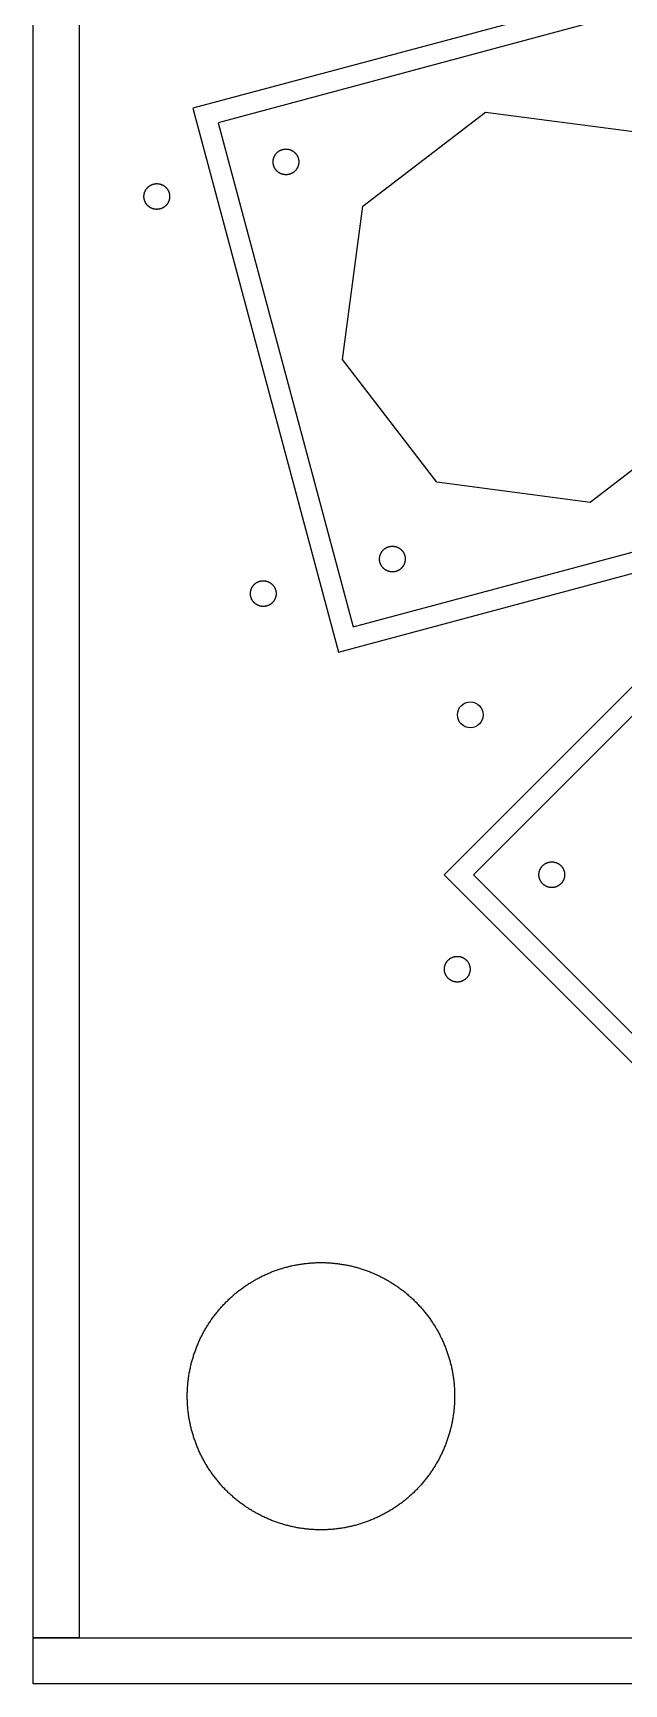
# Model space of a CAD drawing. Extents: x -16500 to 16500, y -16500 to 16500.
# Drawn here: x -16500 to -10753, y -16500 to -438 of the extents above; entities that cross this region are included whole.
import ezdxf

# ---------------------------------------------------------------- set-up
doc = ezdxf.new("R2010")
doc.units = 0
doc.header["$MEASUREMENT"] = 0
doc.layers.add('Top', color=1, linetype='Continuous')
doc.layers.add('Via', color=100, linetype='Continuous')

msp = doc.modelspace()

# ---------------------------------------------------------------- linework, layer by layer
at = {"layer": 'Top'}
msp.add_lwpolyline([(-16500, -16500), (-16500, -16050), (-16050, -16050), (16050, -16050), (16050, 16050), (-16050, 16050), (-16050, -16050), (-16500, -16050), (-16500, 16500), (16500, 16500), (16500, -16500)], close=True, dxfattribs=at)
at = {"layer": 'Top', "linetype": 'Continuous'}
for points in [[(-5291.342, 9164.874), (-8626.704, 12500.234), (-12500.234, 8626.703), (-9290.551, 5417.021), (-13700.786, 6354.445), (-14839.727, 996.153), (-10392.695, 50.907), (-14945.686, -1169.063), (-13527.876, -6460.405), (-9164.874, -5291.342), (-12500.235, -8626.702), (-8626.705, -12500.234), (-5417.021, -9290.551), (-6354.445, -13700.786), (-996.153, -14839.727), (-50.907, -10392.695)], [(-5040.676, 9002.117), (-5233.862, 8950.353), (-5417.146, 9007.834), (-8626.704, 12217.392), (-12217.392, 8626.703), (-9007.833, 5417.146), (-9106.927, 5173.522), (-13546.739, 6117.234), (-14602.515, 1150.2), (-10162.703, 206.489), (-10204.285, 10.859), (-10316.4, -135.705), (-14700.737, -1310.485), (-13386.454, -6215.456), (-9002.117, -5040.676), (-8950.353, -5233.862), (-9007.834, -5417.145), (-12217.392, -8626.702), (-8626.704, -12217.391), (-5417.146, -9007.834), (-5173.522, -9106.927), (-6117.234, -13546.739), (-1150.2, -14602.515), (-206.489, -10162.703)]]:
    msp.add_lwpolyline(points, dxfattribs=at)
at = {"layer": 'Top'}
msp.add_lwpolyline([(-9888.504, -4088.829), (-11082.272, -5004.839), (-12574.11, -4808.435), (-13490.12, -3614.667), (-13293.716, -2122.829), (-12099.948, -1206.819), (-10608.11, -1403.223)], dxfattribs=at)
at = {"layer": 'Via'}
for points in [[(-14040.063, -1816.614), (-14043.282, -1816.587), (-14046.499, -1816.476), (-14049.712, -1816.283), (-14052.919, -1816.007), (-14056.117, -1815.649), (-14059.306, -1815.208), (-14062.482, -1814.685), (-14065.643, -1814.081), (-14068.788, -1813.396), (-14071.915, -1812.629), (-14075.02, -1811.783), (-14078.103, -1810.857), (-14081.16, -1809.852), (-14084.191, -1808.768), (-14087.193, -1807.607), (-14090.164, -1806.369), (-14093.103, -1805.055), (-14096.006, -1803.665), (-14098.873, -1802.201), (-14101.701, -1800.664), (-14104.488, -1799.055), (-14107.233, -1797.374), (-14109.934, -1795.624), (-14112.589, -1793.804), (-14115.197, -1791.916), (-14117.755, -1789.962), (-14120.261, -1787.943), (-14122.715, -1785.86), (-14125.114, -1783.715), (-14127.458, -1781.508), (-14129.744, -1779.242), (-14131.97, -1776.918), (-14134.136, -1774.537), (-14136.24, -1772.101), (-14138.281, -1769.612), (-14140.257, -1767.071), (-14142.167, -1764.48), (-14144.009, -1761.84), (-14145.783, -1759.155), (-14147.487, -1756.424), (-14149.12, -1753.65), (-14150.681, -1750.836), (-14152.17, -1747.982), (-14153.584, -1745.09), (-14154.923, -1742.163), (-14156.187, -1739.203), (-14157.374, -1736.211), (-14158.484, -1733.19), (-14159.515, -1730.141), (-14160.467, -1727.066), (-14161.34, -1723.968), (-14162.133, -1720.848), (-14162.846, -1717.709), (-14163.477, -1714.553), (-14164.027, -1711.382), (-14164.495, -1708.197), (-14164.881, -1705.002), (-14165.184, -1701.797), (-14165.405, -1698.586), (-14165.543, -1695.37), (-14165.599, -1692.152), (-14165.571, -1688.933), (-14165.46, -1685.716), (-14165.267, -1682.503), (-14164.991, -1679.297), (-14164.633, -1676.098), (-14164.192, -1672.909), (-14163.67, -1669.733), (-14163.065, -1666.572), (-14162.38, -1663.427), (-14161.614, -1660.301), (-14160.767, -1657.195), (-14159.841, -1654.112), (-14158.836, -1651.055), (-14157.753, -1648.024), (-14156.591, -1645.022), (-14155.353, -1642.051), (-14154.039, -1639.113), (-14152.649, -1636.209), (-14151.186, -1633.342), (-14149.649, -1630.514), (-14148.039, -1627.727), (-14146.359, -1624.982), (-14144.608, -1622.281), (-14142.788, -1619.626), (-14140.901, -1617.018), (-14138.947, -1614.461), (-14136.928, -1611.954), (-14134.845, -1609.5), (-14132.699, -1607.101), (-14130.492, -1604.757), (-14128.226, -1602.472), (-14125.902, -1600.245), (-14123.521, -1598.079), (-14121.085, -1595.975), (-14118.596, -1593.934), (-14116.055, -1591.958), (-14113.464, -1590.049), (-14110.825, -1588.206), (-14108.139, -1586.432), (-14105.408, -1584.728), (-14102.635, -1583.095), (-14099.82, -1581.534), (-14096.966, -1580.045), (-14094.074, -1578.631), (-14091.148, -1577.292), (-14088.187, -1576.028), (-14085.195, -1574.841), (-14082.174, -1573.732), (-14079.125, -1572.7), (-14076.05, -1571.748), (-14072.952, -1570.875), (-14069.833, -1570.082), (-14066.694, -1569.369), (-14063.537, -1568.738), (-14060.366, -1568.188), (-14057.181, -1567.72), (-14053.986, -1567.334), (-14050.781, -1567.031), (-14047.57, -1566.81), (-14044.354, -1566.672), (-14041.136, -1566.617), (-14037.918, -1566.644), (-14034.701, -1566.755), (-14031.488, -1566.948), (-14028.281, -1567.224), (-14025.082, -1567.582), (-14021.894, -1568.023), (-14018.718, -1568.546), (-14015.556, -1569.15), (-14012.411, -1569.835), (-14009.285, -1570.601), (-14006.179, -1571.448), (-14003.097, -1572.374), (-14000.039, -1573.379), (-13997.008, -1574.463), (-13994.006, -1575.624), (-13991.035, -1576.862), (-13988.097, -1578.176), (-13985.193, -1579.566), (-13982.327, -1581.029), (-13979.499, -1582.567), (-13976.711, -1584.176), (-13973.966, -1585.857), (-13971.265, -1587.607), (-13968.61, -1589.427), (-13966.003, -1591.314), (-13963.445, -1593.268), (-13960.938, -1595.288), (-13958.484, -1597.371), (-13956.085, -1599.516), (-13953.742, -1601.723), (-13951.456, -1603.989), (-13949.229, -1606.313), (-13947.063, -1608.694), (-13944.959, -1611.13), (-13942.919, -1613.619), (-13940.943, -1616.16), (-13939.033, -1618.751), (-13937.191, -1621.391), (-13935.417, -1624.076), (-13933.713, -1626.807), (-13932.079, -1629.581), (-13930.518, -1632.395), (-13929.03, -1635.249), (-13927.615, -1638.141), (-13926.276, -1641.068), (-13925.012, -1644.028), (-13923.825, -1647.02), (-13922.716, -1650.041), (-13921.685, -1653.09), (-13920.732, -1656.165), (-13919.859, -1659.263), (-13919.066, -1662.383), (-13918.354, -1665.522), (-13917.722, -1668.678), (-13917.172, -1671.849), (-13916.704, -1675.034), (-13916.319, -1678.229), (-13916.015, -1681.434), (-13915.794, -1684.645), (-13915.656, -1687.861), (-13915.601, -1691.079), (-13915.629, -1694.298), (-13915.739, -1697.514), (-13915.932, -1700.727), (-13916.208, -1703.934), (-13916.567, -1707.133), (-13917.007, -1710.322), (-13917.53, -1713.498), (-13918.134, -1716.659), (-13918.82, -1719.804), (-13919.586, -1722.93), (-13920.432, -1726.036), (-13921.358, -1729.118), (-13922.363, -1732.176), (-13923.447, -1735.207), (-13924.608, -1738.209), (-13925.846, -1741.18), (-13927.161, -1744.118), (-13928.55, -1747.022), (-13930.014, -1749.888), (-13931.551, -1752.716), (-13933.16, -1755.504), (-13934.841, -1758.249), (-13936.592, -1760.95), (-13938.411, -1763.605), (-13940.299, -1766.212), (-13942.253, -1768.77), (-13944.272, -1771.277), (-13946.355, -1773.731), (-13948.501, -1776.13), (-13950.707, -1778.473), (-13952.973, -1780.759), (-13955.298, -1782.986), (-13957.679, -1785.152), (-13960.114, -1787.256), (-13962.604, -1789.297), (-13965.145, -1791.272), (-13967.736, -1793.182), (-13970.375, -1795.025), (-13973.061, -1796.798), (-13975.791, -1798.503), (-13978.565, -1800.136), (-13981.38, -1801.697), (-13984.234, -1803.185), (-13987.125, -1804.6), (-13990.052, -1805.939), (-13993.012, -1807.203), (-13996.004, -1808.39), (-13999.026, -1809.499), (-14002.075, -1810.531), (-14005.149, -1811.483), (-14008.247, -1812.356), (-14011.367, -1813.149), (-14014.506, -1813.862), (-14017.662, -1814.493), (-14020.834, -1815.043), (-14024.018, -1815.511), (-14027.214, -1815.897), (-14030.418, -1816.2), (-14033.629, -1816.421), (-14036.845, -1816.559)], [(-15295.767, -2153.079), (-15298.985, -2153.051), (-15302.202, -2152.941), (-15305.415, -2152.748), (-15308.622, -2152.472), (-15311.821, -2152.113), (-15315.009, -2151.673), (-15318.185, -2151.15), (-15321.347, -2150.546), (-15324.492, -2149.86), (-15327.618, -2149.094), (-15330.724, -2148.248), (-15333.806, -2147.322), (-15336.864, -2146.317), (-15339.895, -2145.233), (-15342.897, -2144.072), (-15345.868, -2142.834), (-15348.806, -2141.519), (-15351.71, -2140.13), (-15354.576, -2138.666), (-15357.404, -2137.129), (-15360.192, -2135.52), (-15362.937, -2133.839), (-15365.638, -2132.088), (-15368.293, -2130.269), (-15370.9, -2128.381), (-15373.458, -2126.427), (-15375.965, -2124.408), (-15378.419, -2122.325), (-15380.818, -2120.179), (-15383.161, -2117.973), (-15385.447, -2115.707), (-15387.674, -2113.382), (-15389.84, -2111.001), (-15391.944, -2108.566), (-15393.984, -2106.076), (-15395.96, -2103.535), (-15397.87, -2100.944), (-15399.713, -2098.305), (-15401.486, -2095.619), (-15403.19, -2092.889), (-15404.824, -2090.115), (-15406.385, -2087.3), (-15407.873, -2084.446), (-15409.288, -2081.555), (-15410.627, -2078.628), (-15411.891, -2075.668), (-15413.078, -2072.676), (-15414.187, -2069.654), (-15415.218, -2066.605), (-15416.171, -2063.531), (-15417.044, -2060.433), (-15417.837, -2057.313), (-15418.549, -2054.174), (-15419.181, -2051.018), (-15419.731, -2047.846), (-15420.199, -2044.662), (-15420.584, -2041.466), (-15420.888, -2038.262), (-15421.109, -2035.051), (-15421.247, -2031.835), (-15421.302, -2028.617), (-15421.275, -2025.398), (-15421.164, -2022.181), (-15420.971, -2018.968), (-15420.695, -2015.761), (-15420.336, -2012.563), (-15419.896, -2009.374), (-15419.373, -2006.198), (-15418.769, -2003.037), (-15418.083, -1999.892), (-15417.317, -1996.765), (-15416.471, -1993.66), (-15415.545, -1990.577), (-15414.54, -1987.519), (-15413.456, -1984.489), (-15412.295, -1981.487), (-15411.057, -1978.515), (-15409.742, -1975.577), (-15408.353, -1972.674), (-15406.889, -1969.807), (-15405.352, -1966.979), (-15403.743, -1964.192), (-15402.062, -1961.446), (-15400.311, -1958.745), (-15398.492, -1956.09), (-15396.604, -1953.483), (-15394.65, -1950.925), (-15392.631, -1948.419), (-15390.548, -1945.965), (-15388.403, -1943.566), (-15386.196, -1941.222), (-15383.93, -1938.936), (-15381.605, -1936.71), (-15379.225, -1934.544), (-15376.789, -1932.44), (-15374.299, -1930.399), (-15371.759, -1928.423), (-15369.168, -1926.513), (-15366.528, -1924.671), (-15363.842, -1922.897), (-15361.112, -1921.193), (-15358.338, -1919.56), (-15355.523, -1917.998), (-15352.669, -1916.51), (-15349.778, -1915.096), (-15346.851, -1913.756), (-15343.891, -1912.493), (-15340.899, -1911.306), (-15337.877, -1910.196), (-15334.828, -1909.165), (-15331.754, -1908.213), (-15328.656, -1907.339), (-15325.536, -1906.546), (-15322.397, -1905.834), (-15319.241, -1905.203), (-15316.07, -1904.653), (-15312.885, -1904.185), (-15309.689, -1903.799), (-15306.485, -1903.496), (-15303.274, -1903.275), (-15300.058, -1903.137), (-15296.84, -1903.081), (-15293.621, -1903.109), (-15290.404, -1903.219), (-15287.191, -1903.413), (-15283.984, -1903.689), (-15280.786, -1904.047), (-15277.597, -1904.488), (-15274.421, -1905.01), (-15271.26, -1905.615), (-15268.115, -1906.3), (-15264.989, -1907.066), (-15261.883, -1907.913), (-15258.8, -1908.839), (-15255.743, -1909.844), (-15252.712, -1910.927), (-15249.71, -1912.089), (-15246.739, -1913.327), (-15243.8, -1914.641), (-15240.897, -1916.03), (-15238.03, -1917.494), (-15235.202, -1919.031), (-15232.415, -1920.641), (-15229.67, -1922.321), (-15226.969, -1924.072), (-15224.314, -1925.892), (-15221.706, -1927.779), (-15219.149, -1929.733), (-15216.642, -1931.752), (-15214.188, -1933.835), (-15211.789, -1935.981), (-15209.445, -1938.188), (-15207.16, -1940.454), (-15204.933, -1942.778), (-15202.767, -1945.159), (-15200.663, -1947.595), (-15198.622, -1950.084), (-15196.646, -1952.625), (-15194.737, -1955.216), (-15192.894, -1957.855), (-15191.12, -1960.541), (-15189.416, -1963.272), (-15187.783, -1966.045), (-15186.222, -1968.86), (-15184.733, -1971.714), (-15183.319, -1974.606), (-15181.98, -1977.532), (-15180.716, -1980.493), (-15179.529, -1983.485), (-15178.42, -1986.506), (-15177.388, -1989.555), (-15176.436, -1992.63), (-15175.563, -1995.728), (-15174.77, -1998.847), (-15174.057, -2001.986), (-15173.426, -2005.143), (-15172.876, -2008.314), (-15172.408, -2011.499), (-15172.022, -2014.694), (-15171.719, -2017.898), (-15171.498, -2021.11), (-15171.36, -2024.325), (-15171.304, -2027.544), (-15171.332, -2030.762), (-15171.443, -2033.979), (-15171.636, -2037.192), (-15171.912, -2040.399), (-15172.27, -2043.598), (-15172.711, -2046.786), (-15173.234, -2049.962), (-15173.838, -2053.124), (-15174.523, -2056.269), (-15175.289, -2059.395), (-15176.136, -2062.5), (-15177.062, -2065.583), (-15178.067, -2068.641), (-15179.151, -2071.672), (-15180.312, -2074.674), (-15181.55, -2077.645), (-15182.864, -2080.583), (-15184.254, -2083.487), (-15185.717, -2086.353), (-15187.254, -2089.181), (-15188.864, -2091.969), (-15190.544, -2094.714), (-15192.295, -2097.415), (-15194.115, -2100.07), (-15196.002, -2102.677), (-15197.956, -2105.235), (-15199.975, -2107.742), (-15202.059, -2110.195), (-15204.204, -2112.595), (-15206.411, -2114.938), (-15208.677, -2117.224), (-15211.001, -2119.451), (-15213.382, -2121.617), (-15215.818, -2123.721), (-15218.307, -2125.761), (-15220.848, -2127.737), (-15223.439, -2129.647), (-15226.078, -2131.489), (-15228.764, -2133.263), (-15231.495, -2134.967), (-15234.268, -2136.601), (-15237.083, -2138.162), (-15239.937, -2139.65), (-15242.829, -2141.065), (-15245.755, -2142.404), (-15248.716, -2143.668), (-15251.708, -2144.854), (-15254.729, -2145.964), (-15257.778, -2146.995), (-15260.853, -2147.948), (-15263.951, -2148.821), (-15267.07, -2149.614), (-15270.209, -2150.326), (-15273.366, -2150.958), (-15276.537, -2151.507), (-15279.722, -2151.976), (-15282.917, -2152.361), (-15286.122, -2152.665), (-15289.333, -2152.886), (-15292.549, -2153.024)], [(-13004.787, -5680.318), (-13008.006, -5680.29), (-13011.223, -5680.179), (-13014.436, -5679.986), (-13017.642, -5679.71), (-13020.841, -5679.352), (-13024.03, -5678.911), (-13027.206, -5678.389), (-13030.367, -5677.784), (-13033.512, -5677.099), (-13036.638, -5676.333), (-13039.744, -5675.486), (-13042.827, -5674.56), (-13045.884, -5673.555), (-13048.915, -5672.472), (-13051.917, -5671.31), (-13054.888, -5670.072), (-13057.826, -5668.758), (-13060.73, -5667.368), (-13063.597, -5665.905), (-13066.425, -5664.368), (-13069.212, -5662.758), (-13071.957, -5661.078), (-13074.658, -5659.327), (-13077.313, -5657.507), (-13079.921, -5655.62), (-13082.478, -5653.666), (-13084.985, -5651.647), (-13087.439, -5649.564), (-13089.838, -5647.418), (-13092.182, -5645.211), (-13094.467, -5642.945), (-13096.694, -5640.621), (-13098.86, -5638.24), (-13100.964, -5635.804), (-13103.005, -5633.315), (-13104.981, -5630.774), (-13106.89, -5628.183), (-13108.733, -5625.544), (-13110.507, -5622.858), (-13112.211, -5620.127), (-13113.844, -5617.354), (-13115.405, -5614.539), (-13116.894, -5611.685), (-13118.308, -5608.793), (-13119.647, -5605.867), (-13120.911, -5602.906), (-13122.098, -5599.914), (-13123.207, -5596.893), (-13124.239, -5593.844), (-13125.191, -5590.769), (-13126.064, -5587.671), (-13126.857, -5584.552), (-13127.57, -5581.413), (-13128.201, -5578.256), (-13128.751, -5575.085), (-13129.219, -5571.9), (-13129.605, -5568.705), (-13129.908, -5565.5), (-13130.129, -5562.289), (-13130.267, -5559.073), (-13130.322, -5555.855), (-13130.295, -5552.637), (-13130.184, -5549.42), (-13129.991, -5546.207), (-13129.715, -5543), (-13129.357, -5539.801), (-13128.916, -5536.613), (-13128.393, -5533.437), (-13127.789, -5530.275), (-13127.104, -5527.13), (-13126.338, -5524.004), (-13125.491, -5520.898), (-13124.565, -5517.816), (-13123.56, -5514.758), (-13122.476, -5511.727), (-13121.315, -5508.725), (-13120.077, -5505.754), (-13118.763, -5502.816), (-13117.373, -5499.912), (-13115.91, -5497.046), (-13114.372, -5494.218), (-13112.763, -5491.43), (-13111.082, -5488.685), (-13109.332, -5485.984), (-13107.512, -5483.329), (-13105.625, -5480.722), (-13103.671, -5478.164), (-13101.651, -5475.657), (-13099.568, -5473.203), (-13097.423, -5470.804), (-13095.216, -5468.461), (-13092.95, -5466.175), (-13090.626, -5463.948), (-13088.245, -5461.782), (-13085.809, -5459.678), (-13083.32, -5457.638), (-13080.779, -5455.662), (-13078.188, -5453.752), (-13075.548, -5451.91), (-13072.863, -5450.136), (-13070.132, -5448.432), (-13067.358, -5446.798), (-13064.544, -5445.237), (-13061.69, -5443.749), (-13058.798, -5442.334), (-13055.871, -5440.995), (-13052.911, -5439.731), (-13049.919, -5438.544), (-13046.898, -5437.435), (-13043.849, -5436.404), (-13040.774, -5435.451), (-13037.676, -5434.578), (-13034.556, -5433.785), (-13031.417, -5433.073), (-13028.261, -5432.441), (-13025.09, -5431.891), (-13021.905, -5431.423), (-13018.71, -5431.038), (-13015.505, -5430.734), (-13012.294, -5430.513), (-13009.078, -5430.375), (-13005.86, -5430.32), (-13002.641, -5430.348), (-12999.425, -5430.458), (-12996.212, -5430.651), (-12993.005, -5430.927), (-12989.806, -5431.286), (-12986.617, -5431.726), (-12983.441, -5432.249), (-12980.28, -5432.853), (-12977.135, -5433.539), (-12974.009, -5434.305), (-12970.903, -5435.151), (-12967.821, -5436.077), (-12964.763, -5437.082), (-12961.732, -5438.166), (-12958.73, -5439.327), (-12955.759, -5440.565), (-12952.821, -5441.88), (-12949.917, -5443.269), (-12947.051, -5444.733), (-12944.223, -5446.27), (-12941.435, -5447.879), (-12938.69, -5449.56), (-12935.989, -5451.311), (-12933.334, -5453.13), (-12930.727, -5455.018), (-12928.169, -5456.972), (-12925.662, -5458.991), (-12923.208, -5461.074), (-12920.809, -5463.22), (-12918.466, -5465.426), (-12916.18, -5467.692), (-12913.953, -5470.017), (-12911.787, -5472.398), (-12909.683, -5474.833), (-12907.642, -5477.323), (-12905.667, -5479.864), (-12903.757, -5482.455), (-12901.914, -5485.094), (-12900.141, -5487.78), (-12898.436, -5490.51), (-12896.803, -5493.284), (-12895.242, -5496.099), (-12893.754, -5498.953), (-12892.339, -5501.844), (-12891, -5504.771), (-12889.736, -5507.731), (-12888.549, -5510.723), (-12887.44, -5513.745), (-12886.408, -5516.794), (-12885.456, -5519.868), (-12884.583, -5522.966), (-12883.79, -5526.086), (-12883.077, -5529.225), (-12882.446, -5532.381), (-12881.896, -5535.553), (-12881.428, -5538.737), (-12881.042, -5541.933), (-12880.739, -5545.137), (-12880.518, -5548.348), (-12880.38, -5551.564), (-12880.325, -5554.782), (-12880.352, -5558.001), (-12880.463, -5561.218), (-12880.656, -5564.431), (-12880.932, -5567.638), (-12881.29, -5570.836), (-12881.731, -5574.025), (-12882.254, -5577.201), (-12882.858, -5580.362), (-12883.543, -5583.507), (-12884.31, -5586.634), (-12885.156, -5589.739), (-12886.082, -5592.822), (-12887.087, -5595.879), (-12888.171, -5598.91), (-12889.332, -5601.912), (-12890.57, -5604.883), (-12891.884, -5607.822), (-12893.274, -5610.725), (-12894.738, -5613.592), (-12896.275, -5616.42), (-12897.884, -5619.207), (-12899.565, -5621.952), (-12901.315, -5624.653), (-12903.135, -5627.308), (-12905.023, -5629.916), (-12906.977, -5632.474), (-12908.996, -5634.98), (-12911.079, -5637.434), (-12913.224, -5639.833), (-12915.431, -5642.177), (-12917.697, -5644.463), (-12920.021, -5646.689), (-12922.402, -5648.855), (-12924.838, -5650.959), (-12927.327, -5653), (-12929.868, -5654.976), (-12932.459, -5656.886), (-12935.099, -5658.728), (-12937.784, -5660.502), (-12940.515, -5662.206), (-12943.289, -5663.839), (-12946.103, -5665.4), (-12948.957, -5666.889), (-12951.849, -5668.303), (-12954.776, -5669.642), (-12957.736, -5670.906), (-12960.728, -5672.093), (-12963.749, -5673.203), (-12966.798, -5674.234), (-12969.873, -5675.186), (-12972.971, -5676.059), (-12976.091, -5676.852), (-12979.23, -5677.565), (-12982.386, -5678.196), (-12985.557, -5678.746), (-12988.742, -5679.214), (-12991.937, -5679.6), (-12995.142, -5679.903), (-12998.353, -5680.124), (-13001.569, -5680.262)], [(-14260.491, -6016.782), (-14263.709, -6016.755), (-14266.926, -6016.644), (-14270.139, -6016.451), (-14273.346, -6016.175), (-14276.545, -6015.817), (-14279.733, -6015.376), (-14282.909, -6014.853), (-14286.071, -6014.249), (-14289.216, -6013.564), (-14292.342, -6012.797), (-14295.447, -6011.951), (-14298.53, -6011.025), (-14301.588, -6010.02), (-14304.619, -6008.936), (-14307.621, -6007.775), (-14310.592, -6006.537), (-14313.53, -6005.223), (-14316.433, -6003.833), (-14319.3, -6002.369), (-14322.128, -6000.832), (-14324.916, -5999.223), (-14327.661, -5997.542), (-14330.362, -5995.792), (-14333.017, -5993.972), (-14335.624, -5992.084), (-14338.182, -5990.131), (-14340.689, -5988.111), (-14343.142, -5986.028), (-14345.542, -5983.883), (-14347.885, -5981.676), (-14350.171, -5979.41), (-14352.398, -5977.086), (-14354.564, -5974.705), (-14356.668, -5972.269), (-14358.708, -5969.78), (-14360.684, -5967.239), (-14362.594, -5964.648), (-14364.436, -5962.008), (-14366.21, -5959.323), (-14367.914, -5956.592), (-14369.548, -5953.818), (-14371.109, -5951.004), (-14372.597, -5948.15), (-14374.011, -5945.258), (-14375.351, -5942.331), (-14376.614, -5939.371), (-14377.801, -5936.379), (-14378.911, -5933.358), (-14379.942, -5930.309), (-14380.895, -5927.234), (-14381.768, -5924.136), (-14382.561, -5921.016), (-14383.273, -5917.877), (-14383.905, -5914.721), (-14384.454, -5911.55), (-14384.922, -5908.365), (-14385.308, -5905.17), (-14385.612, -5901.965), (-14385.833, -5898.754), (-14385.971, -5895.538), (-14386.026, -5892.32), (-14385.998, -5889.101), (-14385.888, -5885.884), (-14385.695, -5882.672), (-14385.419, -5879.465), (-14385.06, -5876.266), (-14384.62, -5873.077), (-14384.097, -5869.901), (-14383.493, -5866.74), (-14382.807, -5863.595), (-14382.041, -5860.469), (-14381.195, -5857.363), (-14380.269, -5854.281), (-14379.263, -5851.223), (-14378.18, -5848.192), (-14377.019, -5845.19), (-14375.781, -5842.219), (-14374.466, -5839.281), (-14373.077, -5836.377), (-14371.613, -5833.51), (-14370.076, -5830.682), (-14368.467, -5827.895), (-14366.786, -5825.15), (-14365.035, -5822.449), (-14363.216, -5819.794), (-14361.328, -5817.186), (-14359.374, -5814.629), (-14357.355, -5812.122), (-14355.272, -5809.668), (-14353.126, -5807.269), (-14350.92, -5804.925), (-14348.654, -5802.64), (-14346.329, -5800.413), (-14343.948, -5798.247), (-14341.512, -5796.143), (-14339.023, -5794.102), (-14336.482, -5792.127), (-14333.891, -5790.217), (-14331.252, -5788.374), (-14328.566, -5786.6), (-14325.836, -5784.896), (-14323.062, -5783.263), (-14320.247, -5781.702), (-14317.393, -5780.213), (-14314.502, -5778.799), (-14311.575, -5777.46), (-14308.615, -5776.196), (-14305.623, -5775.009), (-14302.601, -5773.9), (-14299.552, -5772.868), (-14296.478, -5771.916), (-14293.38, -5771.043), (-14290.26, -5770.25), (-14287.121, -5769.537), (-14283.965, -5768.906), (-14280.793, -5768.356), (-14277.609, -5767.888), (-14274.413, -5767.502), (-14271.209, -5767.199), (-14267.998, -5766.978), (-14264.782, -5766.84), (-14261.564, -5766.785), (-14258.345, -5766.812), (-14255.128, -5766.923), (-14251.915, -5767.116), (-14248.708, -5767.392), (-14245.51, -5767.75), (-14242.321, -5768.191), (-14239.145, -5768.714), (-14235.983, -5769.318), (-14232.839, -5770.003), (-14229.712, -5770.77), (-14226.607, -5771.616), (-14223.524, -5772.542), (-14220.466, -5773.547), (-14217.436, -5774.631), (-14214.434, -5775.792), (-14211.462, -5777.03), (-14208.524, -5778.344), (-14205.621, -5779.734), (-14202.754, -5781.198), (-14199.926, -5782.735), (-14197.139, -5784.344), (-14194.393, -5786.025), (-14191.692, -5787.775), (-14189.037, -5789.595), (-14186.43, -5791.483), (-14183.872, -5793.436), (-14181.366, -5795.456), (-14178.912, -5797.539), (-14176.512, -5799.684), (-14174.169, -5801.891), (-14171.883, -5804.157), (-14169.657, -5806.481), (-14167.491, -5808.862), (-14165.387, -5811.298), (-14163.346, -5813.787), (-14161.37, -5816.328), (-14159.46, -5818.919), (-14157.618, -5821.559), (-14155.844, -5824.244), (-14154.14, -5826.975), (-14152.507, -5829.749), (-14150.945, -5832.563), (-14149.457, -5835.417), (-14148.043, -5838.309), (-14146.703, -5841.236), (-14145.44, -5844.196), (-14144.253, -5847.188), (-14143.143, -5850.209), (-14142.112, -5853.258), (-14141.159, -5856.333), (-14140.286, -5859.431), (-14139.493, -5862.551), (-14138.781, -5865.69), (-14138.15, -5868.846), (-14137.6, -5872.017), (-14137.132, -5875.202), (-14136.746, -5878.397), (-14136.442, -5881.602), (-14136.222, -5884.813), (-14136.084, -5888.029), (-14136.028, -5891.247), (-14136.056, -5894.466), (-14136.166, -5897.683), (-14136.36, -5900.895), (-14136.636, -5904.102), (-14136.994, -5907.301), (-14137.435, -5910.49), (-14137.957, -5913.666), (-14138.562, -5916.827), (-14139.247, -5919.972), (-14140.013, -5923.098), (-14140.86, -5926.204), (-14141.786, -5929.286), (-14142.791, -5932.344), (-14143.874, -5935.375), (-14145.036, -5938.377), (-14146.274, -5941.348), (-14147.588, -5944.286), (-14148.977, -5947.19), (-14150.441, -5950.057), (-14151.978, -5952.885), (-14153.588, -5955.672), (-14155.268, -5958.417), (-14157.019, -5961.118), (-14158.839, -5963.773), (-14160.726, -5966.381), (-14162.68, -5968.938), (-14164.699, -5971.445), (-14166.782, -5973.899), (-14168.928, -5976.298), (-14171.135, -5978.642), (-14173.401, -5980.927), (-14175.725, -5983.154), (-14178.106, -5985.32), (-14180.542, -5987.424), (-14183.031, -5989.465), (-14185.572, -5991.44), (-14188.163, -5993.35), (-14190.802, -5995.193), (-14193.488, -5996.967), (-14196.219, -5998.671), (-14198.992, -6000.304), (-14201.807, -6001.865), (-14204.661, -6003.354), (-14207.552, -6004.768), (-14210.479, -6006.107), (-14213.44, -6007.371), (-14216.432, -6008.558), (-14219.453, -6009.667), (-14222.502, -6010.699), (-14225.577, -6011.651), (-14228.675, -6012.524), (-14231.794, -6013.317), (-14234.933, -6014.03), (-14238.089, -6014.661), (-14241.261, -6015.211), (-14244.445, -6015.679), (-14247.641, -6016.065), (-14250.845, -6016.368), (-14254.057, -6016.589), (-14257.272, -6016.727)], [(-11456.74, -8751.693), (-11459.957, -8751.61), (-11463.172, -8751.444), (-11466.381, -8751.196), (-11469.583, -8750.865), (-11472.775, -8750.451), (-11475.955, -8749.956), (-11479.122, -8749.379), (-11482.272, -8748.721), (-11485.405, -8747.981), (-11488.518, -8747.162), (-11491.608, -8746.262), (-11494.674, -8745.283), (-11497.715, -8744.226), (-11500.726, -8743.09), (-11503.708, -8741.878), (-11506.657, -8740.589), (-11509.573, -8739.224), (-11512.452, -8737.785), (-11515.293, -8736.272), (-11518.094, -8734.687), (-11520.854, -8733.03), (-11523.57, -8731.302), (-11526.24, -8729.506), (-11528.863, -8727.641), (-11531.438, -8725.709), (-11533.962, -8723.711), (-11536.433, -8721.649), (-11538.851, -8719.524), (-11541.213, -8717.338), (-11543.518, -8715.091), (-11545.765, -8712.786), (-11547.951, -8710.424), (-11550.076, -8708.006), (-11552.138, -8705.535), (-11554.136, -8703.011), (-11556.068, -8700.436), (-11557.933, -8697.813), (-11559.73, -8695.142), (-11561.457, -8692.427), (-11563.114, -8689.667), (-11564.699, -8686.866), (-11566.212, -8684.025), (-11567.651, -8681.146), (-11569.016, -8678.23), (-11570.305, -8675.281), (-11571.517, -8672.299), (-11572.653, -8669.287), (-11573.71, -8666.247), (-11574.689, -8663.181), (-11575.589, -8660.091), (-11576.408, -8656.978), (-11577.148, -8653.845), (-11577.806, -8650.695), (-11578.383, -8647.528), (-11578.879, -8644.348), (-11579.292, -8641.155), (-11579.623, -8637.954), (-11579.871, -8634.745), (-11580.037, -8631.53), (-11580.12, -8628.312), (-11580.12, -8625.094), (-11580.037, -8621.876), (-11579.871, -8618.661), (-11579.623, -8615.452), (-11579.292, -8612.251), (-11578.879, -8609.058), (-11578.383, -8605.878), (-11577.806, -8602.711), (-11577.148, -8599.561), (-11576.408, -8596.428), (-11575.589, -8593.315), (-11574.689, -8590.225), (-11573.71, -8587.159), (-11572.653, -8584.119), (-11571.517, -8581.107), (-11570.305, -8578.125), (-11569.016, -8575.176), (-11567.651, -8572.26), (-11566.212, -8569.381), (-11564.699, -8566.54), (-11563.114, -8563.739), (-11561.457, -8560.979), (-11559.73, -8558.264), (-11557.933, -8555.593), (-11556.068, -8552.97), (-11554.136, -8550.395), (-11552.138, -8547.871), (-11550.076, -8545.4), (-11547.951, -8542.982), (-11545.765, -8540.62), (-11543.518, -8538.315), (-11541.213, -8536.068), (-11538.851, -8533.882), (-11536.433, -8531.757), (-11533.962, -8529.695), (-11531.438, -8527.697), (-11528.863, -8525.765), (-11526.24, -8523.9), (-11523.57, -8522.104), (-11520.854, -8520.376), (-11518.094, -8518.719), (-11515.293, -8517.134), (-11512.452, -8515.621), (-11509.573, -8514.182), (-11506.657, -8512.817), (-11503.708, -8511.528), (-11500.726, -8510.316), (-11497.715, -8509.18), (-11494.674, -8508.123), (-11491.608, -8507.144), (-11488.518, -8506.244), (-11485.405, -8505.425), (-11482.272, -8504.685), (-11479.122, -8504.027), (-11475.955, -8503.45), (-11472.775, -8502.955), (-11469.583, -8502.541), (-11466.381, -8502.21), (-11463.172, -8501.962), (-11459.957, -8501.796), (-11456.74, -8501.713), (-11453.521, -8501.713), (-11450.303, -8501.796), (-11447.089, -8501.962), (-11443.879, -8502.21), (-11440.678, -8502.541), (-11437.486, -8502.955), (-11434.305, -8503.45), (-11431.139, -8504.027), (-11427.988, -8504.685), (-11424.855, -8505.425), (-11421.743, -8506.244), (-11418.652, -8507.144), (-11415.586, -8508.123), (-11412.546, -8509.18), (-11409.534, -8510.316), (-11406.552, -8511.528), (-11403.603, -8512.817), (-11400.688, -8514.182), (-11397.808, -8515.621), (-11394.967, -8517.134), (-11392.166, -8518.719), (-11389.407, -8520.376), (-11386.691, -8522.104), (-11384.02, -8523.9), (-11381.397, -8525.765), (-11378.822, -8527.697), (-11376.298, -8529.695), (-11373.827, -8531.757), (-11371.409, -8533.882), (-11369.047, -8536.068), (-11366.742, -8538.315), (-11364.495, -8540.62), (-11362.309, -8542.982), (-11360.184, -8545.4), (-11358.122, -8547.871), (-11356.124, -8550.395), (-11354.193, -8552.97), (-11352.328, -8555.593), (-11350.531, -8558.264), (-11348.803, -8560.979), (-11347.146, -8563.739), (-11345.561, -8566.54), (-11344.048, -8569.381), (-11342.609, -8572.26), (-11341.244, -8575.176), (-11339.956, -8578.125), (-11338.743, -8581.107), (-11337.608, -8584.119), (-11336.55, -8587.159), (-11335.571, -8590.225), (-11334.672, -8593.315), (-11333.852, -8596.428), (-11333.113, -8599.561), (-11332.454, -8602.711), (-11331.877, -8605.878), (-11331.382, -8609.058), (-11330.968, -8612.251), (-11330.637, -8615.452), (-11330.389, -8618.661), (-11330.223, -8621.876), (-11330.14, -8625.094), (-11330.14, -8628.312), (-11330.223, -8631.53), (-11330.389, -8634.745), (-11330.637, -8637.954), (-11330.968, -8641.155), (-11331.382, -8644.348), (-11331.877, -8647.528), (-11332.454, -8650.695), (-11333.113, -8653.845), (-11333.852, -8656.978), (-11334.672, -8660.091), (-11335.571, -8663.181), (-11336.55, -8666.247), (-11337.608, -8669.287), (-11338.743, -8672.299), (-11339.956, -8675.281), (-11341.244, -8678.23), (-11342.609, -8681.146), (-11344.048, -8684.025), (-11345.561, -8686.866), (-11347.146, -8689.667), (-11348.803, -8692.427), (-11350.531, -8695.142), (-11352.328, -8697.813), (-11354.193, -8700.436), (-11356.124, -8703.011), (-11358.122, -8705.535), (-11360.184, -8708.006), (-11362.309, -8710.424), (-11364.495, -8712.786), (-11366.742, -8715.091), (-11369.047, -8717.338), (-11371.409, -8719.524), (-11373.827, -8721.649), (-11376.298, -8723.711), (-11378.822, -8725.709), (-11381.397, -8727.641), (-11384.02, -8729.506), (-11386.691, -8731.302), (-11389.407, -8733.03), (-11392.166, -8734.687), (-11394.967, -8736.272), (-11397.808, -8737.785), (-11400.688, -8739.224), (-11403.603, -8740.589), (-11406.552, -8741.878), (-11409.534, -8743.09), (-11412.546, -8744.226), (-11415.586, -8745.283), (-11418.652, -8746.262), (-11421.743, -8747.162), (-11424.855, -8747.981), (-11427.988, -8748.721), (-11431.139, -8749.379), (-11434.305, -8749.956), (-11437.486, -8750.451), (-11440.678, -8750.865), (-11443.879, -8751.196), (-11447.089, -8751.444), (-11450.303, -8751.61), (-11453.521, -8751.693)], [(-12375.978, -9670.931), (-12379.196, -9670.849), (-12382.41, -9670.683), (-12385.62, -9670.434), (-12388.821, -9670.104), (-12392.013, -9669.69), (-12395.194, -9669.195), (-12398.36, -9668.618), (-12401.511, -9667.959), (-12404.644, -9667.22), (-12407.757, -9666.4), (-12410.847, -9665.501), (-12413.913, -9664.522), (-12416.953, -9663.464), (-12419.965, -9662.329), (-12422.947, -9661.116), (-12425.896, -9659.827), (-12428.811, -9658.463), (-12431.691, -9657.024), (-12434.532, -9655.511), (-12437.333, -9653.926), (-12440.092, -9652.269), (-12442.808, -9650.541), (-12445.479, -9648.744), (-12448.102, -9646.879), (-12450.677, -9644.947), (-12453.201, -9642.95), (-12455.672, -9640.888), (-12458.09, -9638.763), (-12460.452, -9636.577), (-12462.757, -9634.33), (-12465.004, -9632.025), (-12467.19, -9629.663), (-12469.315, -9627.245), (-12471.377, -9624.774), (-12473.375, -9622.25), (-12475.307, -9619.675), (-12477.172, -9617.052), (-12478.968, -9614.381), (-12480.696, -9611.665), (-12482.353, -9608.906), (-12483.938, -9606.105), (-12485.451, -9603.263), (-12486.89, -9600.384), (-12488.255, -9597.469), (-12489.544, -9594.52), (-12490.756, -9591.538), (-12491.892, -9588.526), (-12492.949, -9585.486), (-12493.928, -9582.42), (-12494.828, -9579.329), (-12495.647, -9576.217), (-12496.387, -9573.084), (-12497.045, -9569.933), (-12497.622, -9566.767), (-12498.117, -9563.586), (-12498.531, -9560.394), (-12498.862, -9557.193), (-12499.11, -9553.983), (-12499.276, -9550.769), (-12499.359, -9547.551), (-12499.359, -9544.332), (-12499.276, -9541.115), (-12499.11, -9537.9), (-12498.862, -9534.691), (-12498.531, -9531.489), (-12498.117, -9528.297), (-12497.622, -9525.117), (-12497.045, -9521.95), (-12496.387, -9518.8), (-12495.647, -9515.667), (-12494.828, -9512.554), (-12493.928, -9509.464), (-12492.949, -9506.397), (-12491.892, -9503.357), (-12490.756, -9500.346), (-12489.544, -9497.364), (-12488.255, -9494.415), (-12486.89, -9491.499), (-12485.451, -9488.62), (-12483.938, -9485.779), (-12482.353, -9482.978), (-12480.696, -9480.218), (-12478.968, -9477.502), (-12477.172, -9474.832), (-12475.307, -9472.208), (-12473.375, -9469.634), (-12471.377, -9467.11), (-12469.315, -9464.638), (-12467.19, -9462.221), (-12465.004, -9459.859), (-12462.757, -9457.553), (-12460.452, -9455.307), (-12458.09, -9453.121), (-12455.672, -9450.996), (-12453.201, -9448.934), (-12450.677, -9446.936), (-12448.102, -9445.004), (-12445.479, -9443.139), (-12442.808, -9441.342), (-12440.092, -9439.615), (-12437.333, -9437.958), (-12434.532, -9436.372), (-12431.691, -9434.86), (-12428.811, -9433.421), (-12425.896, -9432.056), (-12422.947, -9430.767), (-12419.965, -9429.555), (-12416.953, -9428.419), (-12413.913, -9427.362), (-12410.847, -9426.383), (-12407.757, -9425.483), (-12404.644, -9424.664), (-12401.511, -9423.924), (-12398.36, -9423.266), (-12395.194, -9422.689), (-12392.013, -9422.193), (-12388.821, -9421.78), (-12385.62, -9421.449), (-12382.41, -9421.201), (-12379.196, -9421.035), (-12375.978, -9420.952), (-12372.76, -9420.952), (-12369.542, -9421.035), (-12366.327, -9421.201), (-12363.118, -9421.449), (-12359.917, -9421.78), (-12356.724, -9422.193), (-12353.544, -9422.689), (-12350.377, -9423.266), (-12347.227, -9423.924), (-12344.094, -9424.664), (-12340.981, -9425.483), (-12337.891, -9426.383), (-12334.825, -9427.362), (-12331.785, -9428.419), (-12328.773, -9429.555), (-12325.791, -9430.767), (-12322.842, -9432.056), (-12319.926, -9433.421), (-12317.047, -9434.86), (-12314.206, -9436.372), (-12311.405, -9437.958), (-12308.645, -9439.615), (-12305.93, -9441.342), (-12303.259, -9443.139), (-12300.636, -9445.004), (-12298.061, -9446.936), (-12295.537, -9448.934), (-12293.066, -9450.996), (-12290.648, -9453.121), (-12288.286, -9455.307), (-12285.981, -9457.553), (-12283.734, -9459.859), (-12281.548, -9462.221), (-12279.423, -9464.638), (-12277.361, -9467.11), (-12275.363, -9469.634), (-12273.431, -9472.208), (-12271.566, -9474.832), (-12269.769, -9477.502), (-12268.042, -9480.218), (-12266.385, -9482.978), (-12264.8, -9485.779), (-12263.287, -9488.62), (-12261.848, -9491.499), (-12260.483, -9494.415), (-12259.194, -9497.364), (-12257.982, -9500.346), (-12256.846, -9503.357), (-12255.789, -9506.397), (-12254.81, -9509.464), (-12253.91, -9512.554), (-12253.091, -9515.667), (-12252.351, -9518.8), (-12251.693, -9521.95), (-12251.116, -9525.117), (-12250.621, -9528.297), (-12250.207, -9531.489), (-12249.876, -9534.691), (-12249.628, -9537.9), (-12249.462, -9541.115), (-12249.379, -9544.332), (-12249.379, -9547.551), (-12249.462, -9550.769), (-12249.628, -9553.983), (-12249.876, -9557.193), (-12250.207, -9560.394), (-12250.621, -9563.586), (-12251.116, -9566.767), (-12251.693, -9569.933), (-12252.351, -9573.084), (-12253.091, -9576.217), (-12253.91, -9579.329), (-12254.81, -9582.42), (-12255.789, -9585.486), (-12256.846, -9588.526), (-12257.982, -9591.538), (-12259.194, -9594.52), (-12260.483, -9597.469), (-12261.848, -9600.384), (-12263.287, -9603.263), (-12264.8, -9606.105), (-12266.385, -9608.906), (-12268.042, -9611.665), (-12269.769, -9614.381), (-12271.566, -9617.052), (-12273.431, -9619.675), (-12275.363, -9622.25), (-12277.361, -9624.774), (-12279.423, -9627.245), (-12281.548, -9629.663), (-12283.734, -9632.025), (-12285.981, -9634.33), (-12288.286, -9636.577), (-12290.648, -9638.763), (-12293.066, -9640.888), (-12295.537, -9642.95), (-12298.061, -9644.947), (-12300.636, -9646.879), (-12303.259, -9648.744), (-12305.93, -9650.541), (-12308.645, -9652.269), (-12311.405, -9653.926), (-12314.206, -9655.511), (-12317.047, -9657.024), (-12319.926, -9658.463), (-12322.842, -9659.827), (-12325.791, -9661.116), (-12328.773, -9662.329), (-12331.785, -9663.464), (-12334.825, -9664.522), (-12337.891, -9665.501), (-12340.981, -9666.4), (-12344.094, -9667.22), (-12347.227, -9667.959), (-12350.377, -9668.618), (-12353.544, -9669.195), (-12356.724, -9669.69), (-12359.917, -9670.104), (-12363.118, -9670.434), (-12366.327, -9670.683), (-12369.542, -9670.849), (-12372.76, -9670.931)], [(-13705.17, -14999.99), (-13715.509, -14999.907), (-13725.847, -14999.743), (-13736.183, -14999.496), (-13746.517, -14999.167), (-13756.849, -14998.756), (-13767.176, -14998.263), (-13777.5, -14997.688), (-13787.818, -14997.03), (-13798.131, -14996.291), (-13808.438, -14995.47), (-13818.738, -14994.566), (-13829.03, -14993.581), (-13839.314, -14992.514), (-13849.589, -14991.365), (-13859.855, -14990.134), (-13870.111, -14988.822), (-13880.356, -14987.428), (-13890.59, -14985.953), (-13900.811, -14984.397), (-13911.02, -14982.759), (-13921.216, -14981.04), (-13931.397, -14979.24), (-13941.564, -14977.359), (-13951.716, -14975.398), (-13961.851, -14973.355), (-13971.971, -14971.232), (-13982.072, -14969.029), (-13992.157, -14966.746), (-14002.222, -14964.382), (-14012.269, -14961.938), (-14022.295, -14959.415), (-14032.302, -14956.812), (-14042.287, -14954.129), (-14052.251, -14951.367), (-14062.192, -14948.526), (-14072.11, -14945.606), (-14082.005, -14942.607), (-14091.876, -14939.529), (-14101.722, -14936.373), (-14111.543, -14933.139), (-14121.337, -14929.827), (-14131.105, -14926.437), (-14140.846, -14922.97), (-14150.558, -14919.425), (-14160.243, -14915.803), (-14169.898, -14912.104), (-14179.523, -14908.328), (-14189.118, -14904.476), (-14198.682, -14900.548), (-14208.215, -14896.544), (-14217.715, -14892.464), (-14227.183, -14888.309), (-14236.617, -14884.079), (-14246.018, -14879.773), (-14255.383, -14875.393), (-14264.714, -14870.939), (-14274.009, -14866.411), (-14283.268, -14861.808), (-14292.49, -14857.133), (-14301.674, -14852.384), (-14310.82, -14847.562), (-14319.928, -14842.668), (-14328.996, -14837.701), (-14338.025, -14832.663), (-14347.013, -14827.552), (-14355.96, -14822.371), (-14364.866, -14817.118), (-14373.73, -14811.795), (-14382.551, -14806.401), (-14391.329, -14800.938), (-14400.063, -14795.405), (-14408.753, -14789.802), (-14417.398, -14784.131), (-14425.998, -14778.391), (-14434.552, -14772.583), (-14443.059, -14766.707), (-14451.52, -14760.763), (-14459.932, -14754.752), (-14468.297, -14748.675), (-14476.613, -14742.531), (-14484.88, -14736.322), (-14493.098, -14730.047), (-14501.265, -14723.706), (-14509.381, -14717.301), (-14517.447, -14710.832), (-14525.46, -14704.298), (-14533.422, -14697.701), (-14541.33, -14691.041), (-14549.186, -14684.319), (-14556.988, -14677.534), (-14564.735, -14670.687), (-14572.428, -14663.779), (-14580.066, -14656.81), (-14587.648, -14649.78), (-14595.173, -14642.69), (-14602.643, -14635.541), (-14610.055, -14628.332), (-14617.409, -14621.065), (-14624.706, -14613.739), (-14631.944, -14606.356), (-14639.123, -14598.915), (-14646.242, -14591.418), (-14653.302, -14583.864), (-14660.302, -14576.254), (-14667.24, -14568.588), (-14674.118, -14560.868), (-14680.934, -14553.093), (-14687.688, -14545.265), (-14694.379, -14537.383), (-14701.008, -14529.448), (-14707.573, -14521.46), (-14714.075, -14513.42), (-14720.512, -14505.33), (-14726.885, -14497.188), (-14733.192, -14488.995), (-14739.435, -14480.753), (-14745.612, -14472.461), (-14751.722, -14464.121), (-14757.766, -14455.732), (-14763.743, -14447.295), (-14769.653, -14438.811), (-14775.495, -14430.281), (-14781.269, -14421.704), (-14786.975, -14413.081), (-14792.612, -14404.414), (-14798.18, -14395.702), (-14803.678, -14386.945), (-14809.107, -14378.146), (-14814.465, -14369.303), (-14819.753, -14360.418), (-14824.97, -14351.492), (-14830.116, -14342.524), (-14835.191, -14333.515), (-14840.193, -14324.467), (-14845.124, -14315.379), (-14849.982, -14306.252), (-14854.767, -14297.086), (-14859.48, -14287.883), (-14864.119, -14278.643), (-14868.684, -14269.366), (-14873.175, -14260.053), (-14877.593, -14250.705), (-14881.935, -14241.322), (-14886.203, -14231.904), (-14890.396, -14222.453), (-14894.514, -14212.969), (-14898.556, -14203.453), (-14902.522, -14193.904), (-14906.412, -14184.324), (-14910.226, -14174.714), (-14913.963, -14165.074), (-14917.624, -14155.404), (-14921.207, -14145.706), (-14924.713, -14135.979), (-14928.142, -14126.224), (-14931.493, -14116.443), (-14934.766, -14106.636), (-14937.961, -14096.802), (-14941.078, -14086.944), (-14944.116, -14077.061), (-14947.076, -14067.154), (-14949.956, -14057.224), (-14952.758, -14047.272), (-14955.48, -14037.297), (-14958.123, -14027.301), (-14960.687, -14017.284), (-14963.17, -14007.248), (-14965.574, -13997.192), (-14967.897, -13987.117), (-14970.141, -13977.024), (-14972.304, -13966.913), (-14974.387, -13956.786), (-14976.389, -13946.642), (-14978.31, -13936.483), (-14980.15, -13926.308), (-14981.91, -13916.12), (-14983.588, -13905.917), (-14985.185, -13895.702), (-14986.701, -13885.474), (-14988.135, -13875.235), (-14989.488, -13864.985), (-14990.76, -13854.724), (-14991.949, -13844.453), (-14993.057, -13834.173), (-14994.084, -13823.885), (-14995.028, -13813.589), (-14995.89, -13803.285), (-14996.671, -13792.975), (-14997.369, -13782.66), (-14997.986, -13772.339), (-14998.52, -13762.013), (-14998.972, -13751.683), (-14999.342, -13741.351), (-14999.63, -13731.015), (-14999.836, -13720.678), (-14999.959, -13710.339), (-15000, -13700), (-14999.959, -13689.661), (-14999.836, -13679.322), (-14999.63, -13668.985), (-14999.342, -13658.649), (-14998.972, -13648.317), (-14998.52, -13637.987), (-14997.986, -13627.661), (-14997.369, -13617.34), (-14996.671, -13607.025), (-14995.89, -13596.715), (-14995.028, -13586.411), (-14994.084, -13576.115), (-14993.057, -13565.827), (-14991.949, -13555.547), (-14990.76, -13545.276), (-14989.488, -13535.015), (-14988.135, -13524.765), (-14986.701, -13514.526), (-14985.185, -13504.298), (-14983.588, -13494.083), (-14981.91, -13483.88), (-14980.15, -13473.692), (-14978.31, -13463.517), (-14976.389, -13453.358), (-14974.387, -13443.214), (-14972.304, -13433.087), (-14970.141, -13422.976), (-14967.897, -13412.883), (-14965.574, -13402.808), (-14963.17, -13392.752), (-14960.687, -13382.716), (-14958.123, -13372.699), (-14955.48, -13362.703), (-14952.758, -13352.728), (-14949.956, -13342.776), (-14947.076, -13332.846), (-14944.116, -13322.939), (-14941.078, -13313.056), (-14937.961, -13303.198), (-14934.766, -13293.364), (-14931.493, -13283.557), (-14928.142, -13273.776), (-14924.713, -13264.021), (-14921.207, -13254.294), (-14917.624, -13244.596), (-14913.963, -13234.926), (-14910.226, -13225.286), (-14906.412, -13215.676), (-14902.522, -13206.096), (-14898.556, -13196.547), (-14894.514, -13187.031), (-14890.396, -13177.547), (-14886.203, -13168.096), (-14881.935, -13158.678), (-14877.593, -13149.295), (-14873.175, -13139.947), (-14868.684, -13130.634), (-14864.119, -13121.357), (-14859.48, -13112.117), (-14854.767, -13102.914), (-14849.982, -13093.748), (-14845.124, -13084.621), (-14840.193, -13075.533), (-14835.191, -13066.485), (-14830.116, -13057.476), (-14824.97, -13048.508), (-14819.753, -13039.582), (-14814.465, -13030.697), (-14809.107, -13021.854), (-14803.678, -13013.055), (-14798.18, -13004.298), (-14792.612, -12995.586), (-14786.975, -12986.919), (-14781.269, -12978.296), (-14775.495, -12969.719), (-14769.653, -12961.189), (-14763.743, -12952.705), (-14757.766, -12944.268), (-14751.722, -12935.879), (-14745.612, -12927.539), (-14739.435, -12919.247), (-14733.192, -12911.005), (-14726.885, -12902.812), (-14720.512, -12894.67), (-14714.075, -12886.58), (-14707.573, -12878.54), (-14701.008, -12870.552), (-14694.379, -12862.617), (-14687.688, -12854.735), (-14680.934, -12846.907), (-14674.118, -12839.132), (-14667.24, -12831.412), (-14660.302, -12823.746), (-14653.302, -12816.136), (-14646.242, -12808.582), (-14639.123, -12801.085), (-14631.944, -12793.644), (-14624.706, -12786.261), (-14617.409, -12778.935), (-14610.055, -12771.668), (-14602.643, -12764.459), (-14595.173, -12757.31), (-14587.648, -12750.22), (-14580.066, -12743.19), (-14572.428, -12736.221), (-14564.735, -12729.313), (-14556.988, -12722.466), (-14549.186, -12715.681), (-14541.33, -12708.959), (-14533.422, -12702.299), (-14525.46, -12695.702), (-14517.447, -12689.168), (-14509.381, -12682.699), (-14501.265, -12676.294), (-14493.098, -12669.953), (-14484.88, -12663.678), (-14476.613, -12657.469), (-14468.297, -12651.325), (-14459.932, -12645.248), (-14451.52, -12639.237), (-14443.059, -12633.293), (-14434.552, -12627.417), (-14425.998, -12621.609), (-14417.398, -12615.869), (-14408.753, -12610.198), (-14400.063, -12604.595), (-14391.329, -12599.062), (-14382.551, -12593.599), (-14373.73, -12588.205), (-14364.866, -12582.882), (-14355.96, -12577.629), (-14347.013, -12572.448), (-14338.025, -12567.337), (-14328.996, -12562.299), (-14319.928, -12557.332), (-14310.82, -12552.438), (-14301.674, -12547.616), (-14292.49, -12542.867), (-14283.268, -12538.192), (-14274.009, -12533.589), (-14264.714, -12529.061), (-14255.383, -12524.607), (-14246.018, -12520.227), (-14236.617, -12515.921), (-14227.183, -12511.691), (-14217.715, -12507.536), (-14208.215, -12503.456), (-14198.682, -12499.452), (-14189.118, -12495.524), (-14179.523, -12491.672), (-14169.898, -12487.896), (-14160.243, -12484.197), (-14150.558, -12480.575), (-14140.846, -12477.03), (-14131.105, -12473.563), (-14121.337, -12470.173), (-14111.543, -12466.861), (-14101.722, -12463.627), (-14091.876, -12460.471), (-14082.005, -12457.393), (-14072.11, -12454.394), (-14062.192, -12451.474), (-14052.251, -12448.633), (-14042.287, -12445.871), (-14032.302, -12443.188), (-14022.295, -12440.585), (-14012.269, -12438.062), (-14002.222, -12435.618), (-13992.157, -12433.254), (-13982.072, -12430.971), (-13971.971, -12428.768), (-13961.851, -12426.645), (-13951.716, -12424.602), (-13941.564, -12422.641), (-13931.397, -12420.76), (-13921.216, -12418.96), (-13911.02, -12417.241), (-13900.811, -12415.603), (-13890.59, -12414.047), (-13880.356, -12412.572), (-13870.111, -12411.178), (-13859.855, -12409.866), (-13849.589, -12408.635), (-13839.314, -12407.486), (-13829.03, -12406.419), (-13818.738, -12405.434), (-13808.438, -12404.53), (-13798.131, -12403.709), (-13787.818, -12402.97), (-13777.5, -12402.312), (-13767.176, -12401.737), (-13756.849, -12401.244), (-13746.517, -12400.833), (-13736.183, -12400.504), (-13725.847, -12400.257), (-13715.509, -12400.093), (-13705.17, -12400.01), (-13694.83, -12400.01), (-13684.491, -12400.093), (-13674.153, -12400.257), (-13663.817, -12400.504), (-13653.483, -12400.833), (-13643.151, -12401.244), (-13632.824, -12401.737), (-13622.5, -12402.312), (-13612.182, -12402.97), (-13601.869, -12403.709), (-13591.562, -12404.53), (-13581.262, -12405.434), (-13570.97, -12406.419), (-13560.686, -12407.486), (-13550.411, -12408.635), (-13540.145, -12409.866), (-13529.889, -12411.178), (-13519.644, -12412.572), (-13509.41, -12414.047), (-13499.189, -12415.603), (-13488.98, -12417.241), (-13478.784, -12418.96), (-13468.603, -12420.76), (-13458.436, -12422.641), (-13448.284, -12424.602), (-13438.149, -12426.645), (-13428.029, -12428.768), (-13417.928, -12430.971), (-13407.843, -12433.254), (-13397.778, -12435.618), (-13387.731, -12438.062), (-13377.705, -12440.585), (-13367.698, -12443.188), (-13357.713, -12445.871), (-13347.749, -12448.633), (-13337.808, -12451.474), (-13327.89, -12454.394), (-13317.995, -12457.393), (-13308.124, -12460.471), (-13298.278, -12463.627), (-13288.457, -12466.861), (-13278.663, -12470.173), (-13268.895, -12473.563), (-13259.154, -12477.03), (-13249.442, -12480.575), (-13239.757, -12484.197), (-13230.102, -12487.896), (-13220.477, -12491.672), (-13210.882, -12495.524), (-13201.318, -12499.452), (-13191.785, -12503.456), (-13182.285, -12507.536), (-13172.817, -12511.691), (-13163.383, -12515.921), (-13153.982, -12520.227), (-13144.617, -12524.607), (-13135.286, -12529.061), (-13125.991, -12533.589), (-13116.732, -12538.192), (-13107.51, -12542.867), (-13098.326, -12547.616), (-13089.18, -12552.438), (-13080.072, -12557.332), (-13071.004, -12562.299), (-13061.975, -12567.337), (-13052.987, -12572.448), (-13044.04, -12577.629), (-13035.134, -12582.882), (-13026.27, -12588.205), (-13017.449, -12593.599), (-13008.671, -12599.062), (-12999.937, -12604.595), (-12991.247, -12610.198), (-12982.602, -12615.869), (-12974.002, -12621.609), (-12965.448, -12627.417), (-12956.941, -12633.293), (-12948.48, -12639.237), (-12940.068, -12645.248), (-12931.703, -12651.325), (-12923.387, -12657.469), (-12915.12, -12663.678), (-12906.902, -12669.953), (-12898.735, -12676.294), (-12890.619, -12682.699), (-12882.553, -12689.168), (-12874.54, -12695.702), (-12866.578, -12702.299), (-12858.67, -12708.959), (-12850.814, -12715.681), (-12843.012, -12722.466), (-12835.265, -12729.313), (-12827.572, -12736.221), (-12819.934, -12743.19), (-12812.352, -12750.22), (-12804.827, -12757.31), (-12797.357, -12764.459), (-12789.945, -12771.668), (-12782.591, -12778.935), (-12775.294, -12786.261), (-12768.056, -12793.644), (-12760.877, -12801.085), (-12753.758, -12808.582), (-12746.698, -12816.136), (-12739.698, -12823.746), (-12732.76, -12831.412), (-12725.882, -12839.132), (-12719.066, -12846.907), (-12712.312, -12854.735), (-12705.621, -12862.617), (-12698.992, -12870.552), (-12692.427, -12878.54), (-12685.925, -12886.58), (-12679.488, -12894.67), (-12673.115, -12902.812), (-12666.808, -12911.005), (-12660.565, -12919.247), (-12654.388, -12927.539), (-12648.278, -12935.879), (-12642.234, -12944.268), (-12636.257, -12952.705), (-12630.347, -12961.189), (-12624.505, -12969.719), (-12618.731, -12978.296), (-12613.025, -12986.919), (-12607.388, -12995.586), (-12601.82, -13004.298), (-12596.322, -13013.055), (-12590.893, -13021.854), (-12585.535, -13030.697), (-12580.247, -13039.582), (-12575.03, -13048.508), (-12569.884, -13057.476), (-12564.809, -13066.485), (-12559.807, -13075.533), (-12554.876, -13084.621), (-12550.018, -13093.748), (-12545.233, -13102.914), (-12540.52, -13112.117), (-12535.881, -13121.357), (-12531.316, -13130.634), (-12526.825, -13139.947), (-12522.407, -13149.295), (-12518.065, -13158.678), (-12513.797, -13168.096), (-12509.604, -13177.547), (-12505.486, -13187.031), (-12501.444, -13196.547), (-12497.478, -13206.096), (-12493.588, -13215.676), (-12489.774, -13225.286), (-12486.037, -13234.926), (-12482.376, -13244.596), (-12478.793, -13254.294), (-12475.287, -13264.021), (-12471.858, -13273.776), (-12468.507, -13283.557), (-12465.234, -13293.364), (-12462.039, -13303.198), (-12458.922, -13313.056), (-12455.884, -13322.939), (-12452.924, -13332.846), (-12450.044, -13342.776), (-12447.242, -13352.728), (-12444.52, -13362.703), (-12441.877, -13372.699), (-12439.313, -13382.716), (-12436.83, -13392.752), (-12434.426, -13402.808), (-12432.103, -13412.883), (-12429.859, -13422.976), (-12427.696, -13433.087), (-12425.613, -13443.214), (-12423.611, -13453.358), (-12421.69, -13463.517), (-12419.85, -13473.692), (-12418.09, -13483.88), (-12416.412, -13494.083), (-12414.815, -13504.298), (-12413.299, -13514.526), (-12411.865, -13524.765), (-12410.512, -13535.015), (-12409.24, -13545.276), (-12408.051, -13555.547), (-12406.943, -13565.827), (-12405.916, -13576.115), (-12404.972, -13586.411), (-12404.11, -13596.715), (-12403.329, -13607.025), (-12402.631, -13617.34), (-12402.014, -13627.661), (-12401.48, -13637.987), (-12401.028, -13648.317), (-12400.658, -13658.649), (-12400.37, -13668.985), (-12400.164, -13679.322), (-12400.041, -13689.661), (-12400, -13700), (-12400.041, -13710.339), (-12400.164, -13720.678), (-12400.37, -13731.015), (-12400.658, -13741.351), (-12401.028, -13751.683), (-12401.48, -13762.013), (-12402.014, -13772.339), (-12402.631, -13782.66), (-12403.329, -13792.975), (-12404.11, -13803.285), (-12404.972, -13813.589), (-12405.916, -13823.885), (-12406.943, -13834.173), (-12408.051, -13844.453), (-12409.24, -13854.724), (-12410.512, -13864.985), (-12411.865, -13875.235), (-12413.299, -13885.474), (-12414.815, -13895.702), (-12416.412, -13905.917), (-12418.09, -13916.12), (-12419.85, -13926.308), (-12421.69, -13936.483), (-12423.611, -13946.642), (-12425.613, -13956.786), (-12427.696, -13966.913), (-12429.859, -13977.024), (-12432.103, -13987.117), (-12434.426, -13997.192), (-12436.83, -14007.248), (-12439.313, -14017.284), (-12441.877, -14027.301), (-12444.52, -14037.297), (-12447.242, -14047.272), (-12450.044, -14057.224), (-12452.924, -14067.154), (-12455.884, -14077.061), (-12458.922, -14086.944), (-12462.039, -14096.802), (-12465.234, -14106.636), (-12468.507, -14116.443), (-12471.858, -14126.224), (-12475.287, -14135.979), (-12478.793, -14145.706), (-12482.376, -14155.404), (-12486.037, -14165.074), (-12489.774, -14174.714), (-12493.588, -14184.324), (-12497.478, -14193.904), (-12501.444, -14203.453), (-12505.486, -14212.969), (-12509.604, -14222.453), (-12513.797, -14231.904), (-12518.065, -14241.322), (-12522.407, -14250.705), (-12526.825, -14260.053), (-12531.316, -14269.366), (-12535.881, -14278.643), (-12540.52, -14287.883), (-12545.233, -14297.086), (-12550.018, -14306.252), (-12554.876, -14315.379), (-12559.807, -14324.467), (-12564.809, -14333.515), (-12569.884, -14342.524), (-12575.03, -14351.492), (-12580.247, -14360.418), (-12585.535, -14369.303), (-12590.893, -14378.146), (-12596.322, -14386.945), (-12601.82, -14395.702), (-12607.388, -14404.414), (-12613.025, -14413.081), (-12618.731, -14421.704), (-12624.505, -14430.281), (-12630.347, -14438.811), (-12636.257, -14447.295), (-12642.234, -14455.732), (-12648.278, -14464.121), (-12654.388, -14472.461), (-12660.565, -14480.753), (-12666.808, -14488.995), (-12673.115, -14497.188), (-12679.488, -14505.33), (-12685.925, -14513.42), (-12692.427, -14521.46), (-12698.992, -14529.448), (-12705.621, -14537.383), (-12712.312, -14545.265), (-12719.066, -14553.093), (-12725.882, -14560.868), (-12732.76, -14568.588), (-12739.698, -14576.254), (-12746.698, -14583.864), (-12753.758, -14591.418), (-12760.877, -14598.915), (-12768.056, -14606.356), (-12775.294, -14613.739), (-12782.591, -14621.065), (-12789.945, -14628.332), (-12797.357, -14635.541), (-12804.827, -14642.69), (-12812.352, -14649.78), (-12819.934, -14656.81), (-12827.572, -14663.779), (-12835.265, -14670.687), (-12843.012, -14677.534), (-12850.814, -14684.319), (-12858.67, -14691.041), (-12866.578, -14697.701), (-12874.54, -14704.298), (-12882.553, -14710.832), (-12890.619, -14717.301), (-12898.735, -14723.706), (-12906.902, -14730.047), (-12915.12, -14736.322), (-12923.387, -14742.531), (-12931.703, -14748.675), (-12940.068, -14754.752), (-12948.48, -14760.763), (-12956.941, -14766.707), (-12965.448, -14772.583), (-12974.002, -14778.391), (-12982.602, -14784.131), (-12991.247, -14789.802), (-12999.937, -14795.405), (-13008.671, -14800.938), (-13017.449, -14806.401), (-13026.27, -14811.795), (-13035.134, -14817.118), (-13044.04, -14822.371), (-13052.987, -14827.552), (-13061.975, -14832.663), (-13071.004, -14837.701), (-13080.072, -14842.668), (-13089.18, -14847.562), (-13098.326, -14852.384), (-13107.51, -14857.133), (-13116.732, -14861.808), (-13125.991, -14866.411), (-13135.286, -14870.939), (-13144.617, -14875.393), (-13153.982, -14879.773), (-13163.383, -14884.079), (-13172.817, -14888.309), (-13182.285, -14892.464), (-13191.785, -14896.544), (-13201.318, -14900.548), (-13210.882, -14904.476), (-13220.477, -14908.328), (-13230.102, -14912.104), (-13239.757, -14915.803), (-13249.442, -14919.425), (-13259.154, -14922.97), (-13268.895, -14926.437), (-13278.663, -14929.827), (-13288.457, -14933.139), (-13298.278, -14936.373), (-13308.124, -14939.529), (-13317.995, -14942.607), (-13327.89, -14945.606), (-13337.808, -14948.526), (-13347.749, -14951.367), (-13357.713, -14954.129), (-13367.698, -14956.812), (-13377.705, -14959.415), (-13387.731, -14961.938), (-13397.778, -14964.382), (-13407.843, -14966.746), (-13417.928, -14969.029), (-13428.029, -14971.232), (-13438.149, -14973.355), (-13448.284, -14975.398), (-13458.436, -14977.359), (-13468.603, -14979.24), (-13478.784, -14981.04), (-13488.98, -14982.759), (-13499.189, -14984.397), (-13509.41, -14985.953), (-13519.644, -14987.428), (-13529.889, -14988.822), (-13540.145, -14990.134), (-13550.411, -14991.365), (-13560.686, -14992.514), (-13570.97, -14993.581), (-13581.262, -14994.566), (-13591.562, -14995.47), (-13601.869, -14996.291), (-13612.182, -14997.03), (-13622.5, -14997.688), (-13632.824, -14998.263), (-13643.151, -14998.756), (-13653.483, -14999.167), (-13663.817, -14999.496), (-13674.153, -14999.743), (-13684.491, -14999.907), (-13694.83, -14999.99)]]:
    msp.add_lwpolyline(points, close=True, dxfattribs=at)
at = {"layer": 'Via', "linetype": 'Continuous'}
msp.add_circle((-12247.449, -7071.068), 125, dxfattribs=at)

doc.saveas('drawing.dxf')
